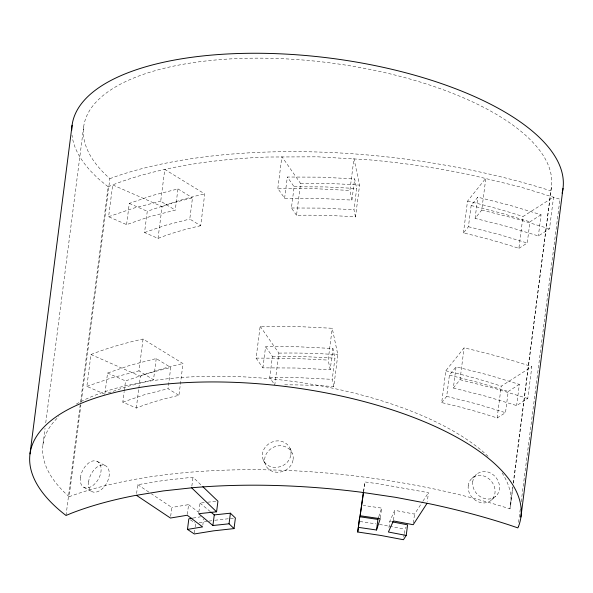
<?xml version="1.0" encoding="UTF-8"?>
<svg xmlns="http://www.w3.org/2000/svg" width="593" height="593" viewBox="0 0 593 593"><rect width="100%" height="100%" fill="white"/><g stroke="black" fill="none" stroke-linecap="round" stroke-linejoin="round"><path stroke-width="0.44" stroke-dasharray="2.96 2.22" d="M42.926 444.824L45.038 428.324M45.743 422.824L83.672 126.754M66.031 515.45L108.141 186.78L100.38 180.457A247.481 99.476 7.3 0 1 72.012 135.085M512.915 487.542L509.936 508.861L500.448 505.881A365.384 146.864 7.3 0 0 76.104 494.199L69.129 496.726L80.87 405.063M81.337 401.394L109.875 178.656L105.487 174.601A235.806 94.784 7.3 0 1 272.654 58.351A235.806 94.784 7.3 0 1 551.431 186.884L513.508 482.954M104.85 394.249L86.882 386.354L90.951 354.547L92.375 353.962A353.71 142.172 7.3 0 1 141.238 339.418L143.054 339.04L183.015 363.568L178.938 395.375L177.448 395.687A289.503 116.369 7.3 0 0 137.457 407.584L136.294 408.066L122.818 402.143L124.174 391.543M126.576 224.606L129.296 203.406L152.327 195.49L177.959 188.922L175.246 210.13L149.614 216.697L126.576 224.606L108.608 216.712L112.685 184.905C133.336 176.81 154.869 171.244 176.603 166.937A353.71 142.172 7.3 0 1 267.688 157.026L317.551 156.819L368.876 159.806A353.71 142.172 7.3 0 1 471.435 175.061L520.461 186.988L559.962 199.218L521.151 502.182M104.961 393.367L107.563 373.041L130.601 365.132L156.226 358.565L170.754 367.482L168.041 388.689L178.938 395.375M124.285 390.661L125.531 380.936L146.938 373.59L170.754 367.482M200.671 225.74L199.181 226.052A289.503 116.369 7.3 0 0 159.183 237.949L158.02 238.423L144.544 232.508L147.264 211.301L168.671 203.948L192.488 197.847L189.775 219.047L200.671 225.74L204.741 193.933L164.787 169.405L160.71 201.212L175.246 210.13M156.226 358.565L153.513 379.772L138.984 370.847L143.054 339.04M136.294 408.066L138.732 388.978M138.851 388.074L140.363 376.259L141.527 375.777A289.503 116.369 7.3 0 1 181.525 363.88L183.015 363.568M158.02 238.423L162.097 206.616L163.26 206.142A289.503 116.369 7.3 0 1 203.258 194.237L204.741 193.933M136.605 493.509L137.739 484.681L164.587 480.33L192.992 477.209L201.524 485.415M170.673 516.273L171.8 507.438L151.363 493.784M187.336 514.361L188.581 504.643L171.8 507.438M191.858 486.045L192.992 477.209M194.4 533.085L195.082 527.785M195.193 526.903L195.646 523.367M198.885 511.929L200.019 503.094L204.237 502.582M202.821 525.131L203.614 518.949M262.892 367.86L265.605 346.653L298.909 346.809L332.918 348.506L330.205 369.713L296.189 368.016L262.892 367.86L256.087 358.098L260.164 326.291L295.818 326.454L332.236 328.277L337.847 354.755L333.777 386.569L331.895 386.421A289.503 116.369 7.3 0 0 283.817 384.827M277.82 188.463L281.897 156.656L300.592 183.496L296.515 215.303L298.309 215.259A289.503 116.369 7.3 0 1 353.628 216.779L355.503 216.927L359.58 185.12L353.969 158.642L349.892 190.449L351.931 200.078L317.922 198.373L284.618 198.225L277.82 188.463L313.475 188.626L349.892 190.449M284.618 198.225L287.338 177.018L320.643 177.166L354.651 178.871L356.689 188.5L353.977 209.707L355.503 216.927M260.164 326.291L278.858 353.131L274.789 384.939L269.689 377.622L272.402 356.415L265.605 346.653M296.515 215.303L291.415 207.98L294.135 186.78L287.338 177.018M330.205 369.713L328.159 360.084L332.236 328.277M351.931 200.078L354.651 178.871M333.777 386.569L332.243 379.342L334.963 358.142L332.918 348.506M363.65 491.664L364.895 481.939L379.794 484.007L428.45 492.679L427.316 501.515M380.35 517.815L381.595 508.097L363.25 505.399M388.956 527.6L389.749 521.41L394.745 510.321L414.537 514.116L422.483 501.871M393.507 520.039L394.745 510.321M403.781 537.08L404.122 534.426M404.233 533.544L404.804 529.126L406.19 526.984M413.403 522.952L414.537 514.116M519.349 384.383L508.216 391.476L505.495 412.684L497.149 417.998L495.511 417.442A289.503 116.369 7.3 0 0 443.512 403.01L441.696 402.61L445.773 370.803L464.089 347.883L466.306 348.373A353.71 142.172 7.3 0 1 529.838 366.007L531.839 366.682L527.763 398.489L516.629 405.582L485.704 396.191L453.356 388.022L456.076 366.822L488.424 374.984L519.349 384.383L516.629 405.582M463.43 232.975L467.506 201.168L485.823 178.241L481.746 210.048L475.089 218.387L507.438 226.548L538.362 235.947L549.496 228.854L553.573 197.046L522.952 216.556L518.875 248.363L517.244 247.807A289.503 116.369 7.3 0 0 465.246 233.375L463.43 232.975L468.426 226.719L471.146 205.519L477.802 197.18L510.15 205.348L541.075 214.74L538.362 235.947M441.696 402.61L446.692 396.361L449.412 375.154L456.076 366.822M475.089 218.387L477.802 197.18M453.356 388.022L460.02 379.69L464.089 347.883M497.149 417.998L501.218 386.191L531.839 366.682M518.875 248.363L527.229 243.041L529.942 221.834L541.075 214.74M509.936 508.861L512.752 486.86M513.219 483.199L551.431 186.884M518.564 522.381L520.328 508.609M363.45 491.76L364.895 481.939M378.749 516.799L381.595 508.097M422.979 501.107L428.45 492.679M471.909 478.373L476.387 474.496M491.367 500.121L495.844 496.245M108.141 186.78L112.685 184.905L162.097 206.616M108.608 216.712L133.269 208.247L160.71 201.212M144.544 232.508L165.951 225.155L189.775 219.047M86.882 386.354L111.543 377.882L138.984 370.847M122.818 402.143L144.218 394.79L168.041 388.689M109.875 178.656L116.851 176.128A365.384 146.864 7.3 0 1 541.194 187.811L550.675 190.79M108.26 392.944L127.88 386.339L153.513 379.772M193.021 518.074L200.582 516.799M199.166 522.744L207.958 521.277M208.832 521.151L214.088 520.365M214.962 520.239L233.649 518.163M207.632 502.189L216.215 501.367M300.592 183.496L302.378 183.452A289.503 116.369 7.3 0 1 357.705 184.972L359.58 185.12M294.135 186.78L325.083 186.921L356.689 188.5M291.415 207.98L322.37 208.121L353.977 209.707M278.858 353.131L280.652 353.087A289.503 116.369 7.3 0 1 335.972 354.614L337.847 354.755M272.402 356.415L303.357 356.556L334.963 358.142M256.087 358.098L291.749 358.261L328.159 360.084M269.689 377.622L300.636 377.763L332.243 379.342M359.973 521.521L375.947 523.864M379.468 524.42L404.804 529.126M389.749 521.41L391.469 521.721M467.506 201.168L469.315 201.568A289.503 116.369 7.3 0 1 521.321 216L522.952 216.556M471.146 205.519L501.204 213.102L529.942 221.834M481.746 210.048L516.384 218.795L549.496 228.854M468.426 226.719L498.491 234.309L527.229 243.041M445.773 370.803L447.589 371.203A289.503 116.369 7.3 0 1 499.588 385.635L501.218 386.191M449.412 375.154L479.47 382.744L508.216 391.476M460.02 379.69L494.651 388.43L527.763 398.489M446.692 396.361L476.757 403.944L505.495 412.684M129.296 203.406L147.264 211.301M90.951 354.547L140.363 376.259M107.563 373.041L125.531 380.936M97.341 461.502L105.51 465.735M83.85 487.387L92.026 491.612M177.959 188.922L192.488 197.847M137.739 484.681L150.607 493.272M190.346 519.824L194.889 522.863M188.581 504.643L198.833 512.411M200.019 503.094L209.989 511.359M69.129 496.726L64.741 492.679A235.806 94.784 7.3 0 1 58.885 416.582M290.029 448.345L292.245 453.215M263.336 460.146L265.56 465.023M76.341 404.07A235.806 94.784 7.3 0 1 289.102 380.906A235.806 94.784 7.3 0 1 488.869 457.107M502.078 472.917A235.806 94.784 7.3 0 1 510.692 504.954M290.911 454.653A14.595 13.039 -21.8 0 0 278.317 440.858A14.595 12.883 -27.1 0 0 262.462 453.867A14.595 12.883 -27.1 0 0 274.922 467.366A14.595 13.039 -21.8 0 0 290.911 454.653M293.135 459.531A14.595 13.039 -21.8 0 0 280.541 445.728A14.595 12.883 -27.1 0 0 264.686 458.745A14.595 12.883 -27.1 0 0 277.146 472.243A14.595 13.039 -21.8 0 0 293.135 459.531M88.602 481.798A14.595 8.739 -63.5 0 0 96.941 491.864A14.595 9.229 -61.7 0 0 109.171 475.675A14.595 9.229 -61.7 0 0 100.336 465.349A14.595 8.739 -63.5 0 0 88.602 481.798M80.433 477.565A14.595 8.739 -63.5 0 0 88.772 487.631A14.595 9.229 -61.7 0 0 101.003 471.45A14.595 9.229 -61.7 0 0 92.167 461.124A14.595 8.739 -63.5 0 0 80.433 477.565M468.24 485.563A14.595 12.683 46.8 0 0 480.048 502.412A14.595 12.46 51.2 0 0 494.985 492.983A14.595 12.46 51.2 0 0 483.451 475.897A14.595 12.683 46.8 0 0 468.24 485.563M472.717 481.679A14.595 12.683 46.8 0 0 484.525 498.528A14.595 12.46 51.2 0 0 499.454 489.106A14.595 12.46 51.2 0 0 487.92 472.021A14.595 12.683 46.8 0 0 472.717 481.679"/><path stroke-width="0.89" d="M29.991 453.941L72.094 125.264M210.7 511.952L214.266 514.902L230.403 513.197L235.399 517.993L234.035 528.593L213.599 530.839L194.289 533.967L187.477 529.416L188.833 518.816L192.184 518.223M234.035 528.593L229.046 523.797L212.902 525.509L214.266 514.902M212.902 525.509L198.662 513.701L216.578 511.803L217.935 501.196L202.836 486.675M229.046 523.797L230.403 513.197M392.329 521.877L407.584 524.842L406.227 535.442L403.44 539.726L380.743 535.442L357.72 532.003L359.758 516.755L377.897 519.409L378.46 517.667M357.72 532.003L359.758 516.755M358.402 527.362L376.533 530.009L380.239 518.697L360.114 515.754L363.316 492.657M376.533 530.009L377.897 519.409M520.906 517.044L563.009 188.374M360.114 515.754L363.539 492.546M427.086 503.287L413.18 524.723L393.389 520.921L388.393 532.017L406.227 535.442M187.477 529.416L202.598 526.903L187.225 515.243L170.443 518.037L136.383 495.281M191.628 487.809L216.578 511.803M71.753 130.141A247.481 99.476 7.3 0 1 330.457 58.181A247.481 99.476 7.3 0 1 562.082 193.17M518.46 526.562L517.852 527.889L509.469 525.042A353.71 142.172 7.3 0 0 429.332 503.731L395.538 497.327L361.241 492.227A353.71 142.172 7.3 0 0 193.689 487.609L163.231 490.93L134.5 495.615A353.71 142.172 7.3 0 0 72.005 512.997L66.031 515.45L64.185 514.057A247.481 99.476 7.3 0 1 228.327 382.151A247.481 99.476 7.3 0 1 518.46 526.562"/></g></svg>
